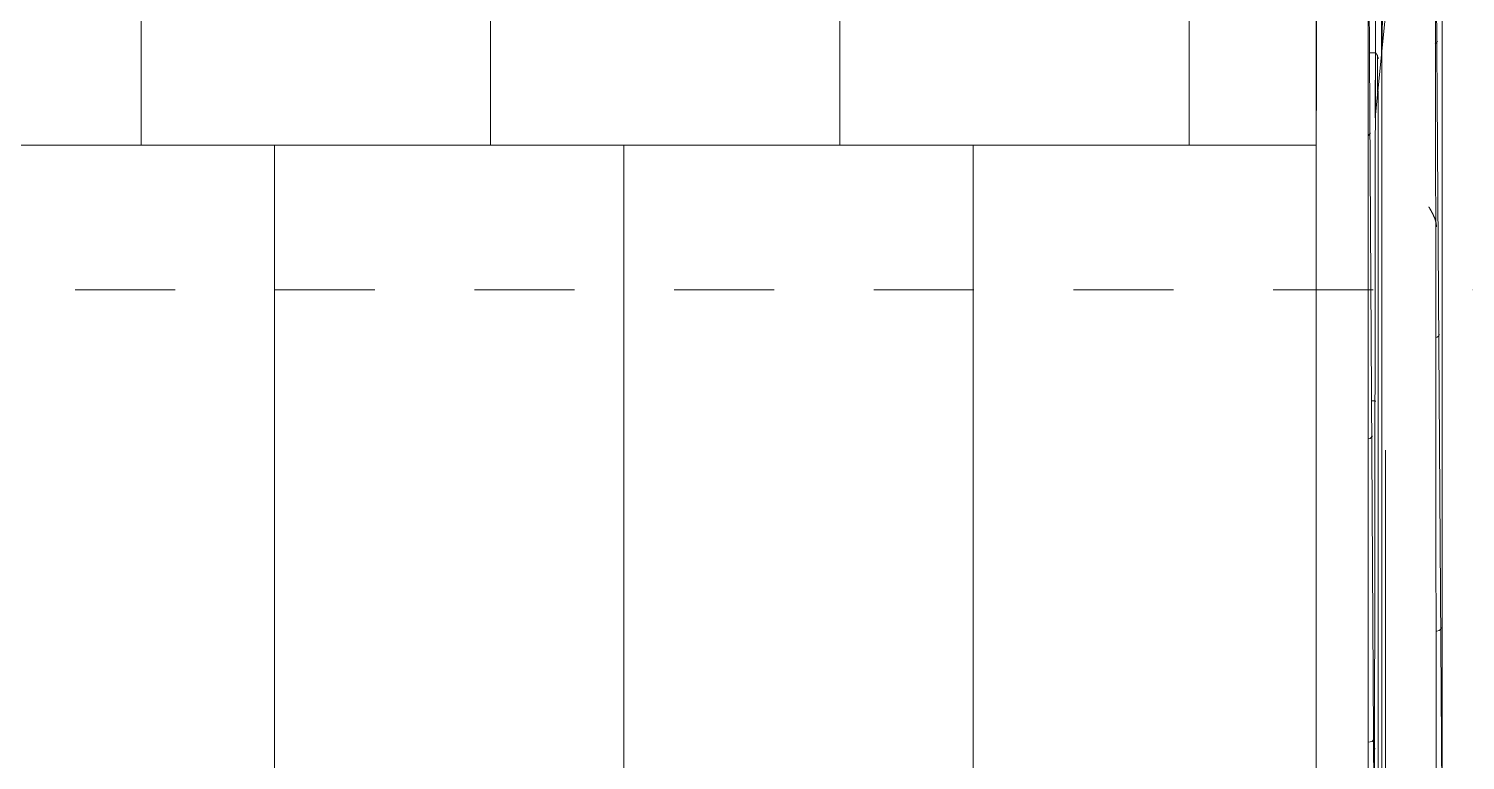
# Model space of a CAD drawing. Header units: metres. Extents: x 3 to 183, y -124 to 10.
# Drawn here: x 92.182 to 93.621, y 3.529 to 4.261 of the extents above; entities that cross this region are included whole.
import ezdxf

# ---------------------------------------------------------------- set-up
doc = ezdxf.new("R2010")
doc.units = ezdxf.units.M
doc.linetypes.add('Centre', pattern=[0.03175, 0.00635, -0.004749999999999999, 0.0159, -0.004749999999999999])
for name, color, linetype, lineweight in [('A-FLOR-LEVL', 7, 'Continuous', 9), ('A-GENM', 7, 'Continuous', 9), ('A-ROOF', 7, 'Continuous', 9), ('A-ROOF-PATT', 7, 'Continuous', 9), ('A-WALL-PATT', 7, 'Continuous', 9), ('I-WALL', 7, 'Continuous', 9)]:
    doc.layers.add(name, color=color, linetype=linetype, lineweight=lineweight)
pattern_1 = [(90, (-80.16199999999999, 0), (-0.00373, 2.283966280409814e-19), [])]

# ---------------------------------------------------------------- blocks, each defined once
blk = doc.blocks.new('FP_238-Elevación 01')
at = {"layer": 'A-ROOF-PATT', "color": 116, "true_color": 0x008040}
for p, q in [((-81.46505544691594, 4.2118717068244), (-81.46491749560082, 4.277553529386315)), ((-81.1150753182932, 4.2118717068244), (-81.11493736697805, 4.277553529386314)), ((-80.76509518967045, 4.2118717068244), (-80.76495723835534, 4.277553529386314)), ((-80.4151150610477, 4.2118717068244), (-80.41497710973259, 4.277553529386314)), ((-81.46510168977862, 4.145066997555317), (-81.46505544691594, 4.2118717068244)), ((-81.11512156115587, 4.145066997555317), (-81.1150753182932, 4.2118717068244)), ((-80.76514143253313, 4.145066997555317), (-80.76509518967045, 4.2118717068244)), ((-80.41516130391041, 4.145066997555317), (-80.4151150610477, 4.2118717068244))]:
    blk.add_line(p, q, dxfattribs=at)
blk = doc.blocks.new('FP_267-Elevación 01')
at = {"layer": 'A-GENM', "color": 8, "true_color": 0x808080}
blk.add_line((-80.22955235669276, 3.420338428153796), (-80.23590015735981, 4.45508739587573), dxfattribs=at)
blk = doc.blocks.new('FP_268-Elevación 01')
at = {"layer": 'A-GENM', "color": 116, "true_color": 0x008040}
for p, q in [((-80.23336781684968, 4.157253785906785), (-80.23562112799574, 4.154684971430972)), ((-80.23375997822465, 3.851300711996031), (-80.23587391058095, 3.850899436745098)), ((-80.23150666707859, 3.853869526471842), (-80.23375997822465, 3.851300711996031)), ((-80.23189882845357, 3.547916452561084), (-80.23587391058095, 3.54716188627925)), ((-80.22964551730749, 3.550485267036896), (-80.23189882845357, 3.547916452561084))]:
    blk.add_line(p, q, dxfattribs=at)
blk = doc.blocks.new('FP_288-Elevación 01')
at = {"layer": 'A-GENM', "color": 8, "true_color": 0x808080}
blk.add_line((-80.22202856142493, 4.237706698485473), (-80.21192571360783, 4.753091114860324), dxfattribs=at)
blk = doc.blocks.new('FP_291-Elevación 01')
at = {"layer": 'A-GENM', "color": 8, "true_color": 0x808080}
blk.add_line((-80.23587354948964, 0.4698078119111403), (-80.23587354948964, 4.445748329327412), dxfattribs=at)
blk = doc.blocks.new('FP_292-Elevación 01')
at = {"layer": 'A-GENM', "color": 116, "true_color": 0x008040}
for p, q in [((-80.23381329106631, 4.237309880680474), (-80.23349148308017, 4.237320846484641)), ((-80.23349148308017, 4.237320846484641), (-80.23166882654054, 4.237331803975777)), ((-80.23166882654054, 4.237331803975777), (-80.23009783316694, 4.237293006978013)), ((-80.23009783316694, 4.237293006978013), (-80.22888555576851, 4.237213585610168)), ((-80.22888555576851, 4.237213585610168), (-80.22811460125357, 4.237105438474761)), ((-80.22811460125357, 4.237105438474761), (-80.22783750110511, 4.236982421787893)), ((-80.23208739069773, 3.888960701125604), (-80.23051639732411, 3.888921904127836)), ((-80.23051639732411, 3.888921904127836), (-80.22930411992569, 3.888842482759992)), ((-80.22930411992569, 3.888842482759992), (-80.22853316541074, 3.888734335624584)), ((-80.22853316541074, 3.888734335624584), (-80.22825606526231, 3.888611318937718)), ((-80.2309349614813, 3.540550801277657), (-80.22972268408289, 3.540471379909814)), ((-80.22972268408289, 3.540471379909814), (-80.22895172956792, 3.540363232774405)), ((-80.22895172956792, 3.540363232774405), (-80.22867462941949, 3.540240216087539))]:
    blk.add_line(p, q, dxfattribs=at)
blk = doc.blocks.new('FP_293-Elevación 01')
at = {"layer": 'A-GENM', "color": 8, "true_color": 0x808080}
blk.add_line((-80.23312768943038, 0.4698076429386195), (-80.22822843020006, 4.547462912564271), dxfattribs=at)
blk = doc.blocks.new('FP_297-Elevación 01')
at = {"layer": 'A-GENM', "color": 116, "true_color": 0x008040}
for p, q in [((-80.17741628029854, 4.787923170511558), (-80.17209368749019, 4.78573195973364)), ((-80.17209368749019, 4.78573195973364), (-80.16988405868035, 4.780441209727035)), ((-80.17816570971009, 4.750119741578754), (-80.17580281175583, 4.749146981187174)), ((-80.17580281175583, 4.749146981187174), (-80.17359318294604, 4.743856231180569)), ((-80.17846956592408, 4.710066144705093), (-80.17730230721168, 4.707271252634099)), ((-80.18854365309548, 4.678168234872151), (-80.18322106028712, 4.675977024094236)), ((-80.18322106028712, 4.675977024094236), (-80.1810114314773, 4.670686274087631)), ((-80.18944106400888, 4.640425727124462), (-80.18693018455276, 4.639392045547767)), ((-80.18693018455276, 4.639392045547767), (-80.18472055574296, 4.634101295541162)), ((-80.18959693872101, 4.600311209065675), (-80.18842968000862, 4.597516316994692)), ((-80.19872517736498, 4.568023911285506), (-80.19434843308406, 4.566222088454832)), ((-80.19434843308406, 4.566222088454832), (-80.19307551554, 4.563174206170374)), ((-80.19305761698458, 4.563131349749465), (-80.19213880427424, 4.560931338448227)), ((-80.19936018449759, 4.53017337686486), (-80.19805755734971, 4.529637109908363)), ((-80.19805755734971, 4.529637109908363), (-80.1958479285399, 4.524346359901759)), ((-80.20072431151794, 4.490556273426262), (-80.19955705280556, 4.48776138135529)), ((-80.21079839868938, 4.458658363593343), (-80.20547580588101, 4.456467152815427)), ((-80.20547580588101, 4.456467152815427), (-80.2032661770712, 4.451176402808822)), ((-80.21120317476745, 4.420713047402557), (-80.20918493014665, 4.419882174268957)), ((-80.20918493014665, 4.419882174268957), (-80.20697530133684, 4.414591424262352)), ((-80.21821664722066, 4.385488406500409), (-80.2128940544123, 4.383297195722489)), ((-80.2128940544123, 4.383297195722489), (-80.21068442560251, 4.378006445715884)), ((-80.21911405813405, 4.347745898752716), (-80.21660317867794, 4.346712217176021)), ((-80.21660317867794, 4.346712217176021), (-80.21439354986813, 4.341421467169416)), ((-80.22031230294358, 4.310127238629553), (-80.21810267413379, 4.304836488622948)), ((-80.22770872419186, 4.275060250502538), (-80.22402142720922, 4.273542260083085)), ((-80.22402142720922, 4.273542260083085), (-80.22181179839941, 4.26825151007648)), ((-80.22858703761771, 4.237309880680474), (-80.22773055147486, 4.236957281536617)), ((-80.22773055147486, 4.236957281536617), (-80.22552092266507, 4.231666531530012))]:
    blk.add_line(p, q, dxfattribs=at)
blk = doc.blocks.new('FP_298-Elevación 01')
at = {"layer": 'A-GENM', "color": 8, "true_color": 0x808080}
blk.add_line((-80.22886767046255, 4.172327496998411), (-80.16916834737523, 4.761172274893121), dxfattribs=at)
blk = doc.blocks.new('FP_310-Elevación 01')
at = {"layer": 'A-GENM', "color": 116, "true_color": 0x008040}
for p, q in [((-80.16703503772482, 4.247647922933758), (-80.16868831035127, 4.24639294765181)), ((-80.1664360797286, 4.249141765920815), (-80.16703503772482, 4.247647922933758)), ((-80.16665471620837, 3.952731751804206), (-80.16802988937157, 3.952276189293297)), ((-80.1650014435819, 3.953986727086155), (-80.16665471620837, 3.952731751804206)), ((-80.1644024855857, 3.955480570073211), (-80.1650014435819, 3.953986727086155)), ((-80.16462112206548, 3.659070555956603), (-80.16707709279865, 3.658256950642105)), ((-80.16296784943901, 3.660325531238554), (-80.16462112206548, 3.659070555956603)), ((-80.16236889144281, 3.661819374225612), (-80.16296784943901, 3.660325531238554))]:
    blk.add_line(p, q, dxfattribs=at)
blk = doc.blocks.new('FP_311-Elevación 01')
at = {"layer": 'A-GENM', "color": 8, "true_color": 0x808080}
blk.add_line((-80.16171922144784, 3.46839028548088), (-80.16861677533632, 4.464431668852336), dxfattribs=at)
blk = doc.blocks.new('FP_318-Elevación 01')
at = {"layer": 'A-GENM', "color": 8, "true_color": 0x808080}
blk.add_line((-80.16412923568551, 0.4698033969674629), (-80.16959223714524, 5.347584471710962), dxfattribs=at)
blk = doc.blocks.new('FP_319-Elevación 01')
at = {"layer": 'A-GENM', "color": 116, "true_color": 0x008040}
for p, q in [((-80.17487183139023, 4.082972828031908), (-80.17501624831543, 4.083227990354801)), ((-80.17472743809385, 4.082717954253061), (-80.17487183139023, 4.082972828031908)), ((-80.17458312130547, 4.082463368859433), (-80.17472743809385, 4.082717954253061)), ((-80.17443893387626, 4.082209071586379), (-80.17458312130547, 4.082463368859433)), ((-80.1742949286099, 4.081955062063516), (-80.17443893387626, 4.082209071586379)), ((-80.17415115824313, 4.081701339814892), (-80.1742949286099, 4.081955062063516)), ((-80.17400767542665, 4.081447904259123), (-80.17415115824313, 4.081701339814892)), ((-80.17386453270554, 4.081194754709644), (-80.17400767542665, 4.081447904259123)), ((-80.17372178250012, 4.080941890374926), (-80.17386453270554, 4.081194754709644)), ((-80.17357947708669, 4.080689310358792), (-80.17372178250012, 4.080941890374926)), ((-80.17343766857832, 4.080437013660728), (-80.17357947708669, 4.080689310358792)), ((-80.17329640890573, 4.080184999176269), (-80.17343766857832, 4.080437013660728)), ((-80.17315574979827, 4.079933265697385), (-80.17329640890573, 4.080184999176269)), ((-80.1730157427649, 4.079681811912936), (-80.17315574979827, 4.079933265697385)), ((-80.17287643907535, 4.079430636409149), (-80.1730157427649, 4.079681811912936)), ((-80.1727378897412, 4.079179737670144), (-80.17287643907535, 4.079430636409149)), ((-80.17260014549728, 4.078929114078468), (-80.1727378897412, 4.079179737670144)), ((-80.17246325678293, 4.078678763915729), (-80.17260014549728, 4.078929114078468)), ((-80.17232727372367, 4.078428685363179), (-80.17246325678293, 4.078678763915729)), ((-80.17219224611254, 4.078178876502419), (-80.17232727372367, 4.078428685363179)), ((-80.17205822339216, 4.077929335316078), (-80.17219224611254, 4.078178876502419)), ((-80.17192525463626, 4.077680059688572), (-80.17205822339216, 4.077929335316078)), ((-80.17179338853192, 4.077431047406872), (-80.17192525463626, 4.077680059688572)), ((-80.17166267336157, 4.077182296161313), (-80.17179338853192, 4.077431047406872)), ((-80.1715331569853, 4.076933803546439), (-80.17166267336157, 4.077182296161313)), ((-80.1714048868234, 4.076685567061902), (-80.1715331569853, 4.076933803546439)), ((-80.17127790983872, 4.076437584113364), (-80.1714048868234, 4.076685567061902)), ((-80.17115227251973, 4.076189852013451), (-80.17127790983872, 4.076437584113364)), ((-80.17102802086323, 4.075942367982743), (-80.17115227251973, 4.076189852013451)), ((-80.17090520035761, 4.075695129150801), (-80.17102802086323, 4.075942367982743)), ((-80.17078385596606, 4.075448132557199), (-80.17090520035761, 4.075695129150801)), ((-80.17066403211018, 4.075201375152626), (-80.17078385596606, 4.075448132557199)), ((-80.17054577265355, 4.074954853800016), (-80.17066403211018, 4.075201375152626)), ((-80.1704291208858, 4.074708565275667), (-80.17054577265355, 4.074954853800016)), ((-80.17031411950651, 4.074462506270454), (-80.1704291208858, 4.074708565275667)), ((-80.17020081060978, 4.074216673391025), (-80.17031411950651, 4.074462506270454)), ((-80.17008923566856, 4.073971063161059), (-80.17020081060978, 4.074216673391025)), ((-80.16997943551964, 4.073725672022527), (-80.17008923566856, 4.073971063161059)), ((-80.16987145034845, 4.073480496337012), (-80.16997943551964, 4.073725672022527)), ((-80.16976531967451, 4.073235532387042), (-80.16987145034845, 4.073480496337012)), ((-80.16966108233684, 4.072990776377437), (-80.16976531967451, 4.073235532387042)), ((-80.16955877647968, 4.072746224436726), (-80.16966108233684, 4.072990776377437)), ((-80.1694584395385, 4.072501872618555), (-80.16955877647968, 4.072746224436726)), ((-80.16936010822639, 4.072257716903126), (-80.1694584395385, 4.072501872618555)), ((-80.16926381852038, 4.072013753198703), (-80.16936010822639, 4.072257716903126)), ((-80.16916960564842, 4.071769977343069), (-80.16926381852038, 4.072013753198703)), ((-80.16907750407637, 4.071526385105094), (-80.16916960564842, 4.071769977343069)), ((-80.16898754749529, 4.071282972186267), (-80.16907750407637, 4.071526385105094)), ((-80.16889976880927, 4.071039734222268), (-80.16898754749529, 4.071282972186267)), ((-80.16881420012312, 4.070796666784598), (-80.16889976880927, 4.071039734222268)), ((-80.16873087273082, 4.070553765382161), (-80.16881420012312, 4.070796666784598)), ((-80.1686498171038, 4.070311025462954), (-80.16873087273082, 4.070553765382161)), ((-80.16857106287998, 4.070068442415708), (-80.1686498171038, 4.070311025462954)), ((-80.16849463885275, 4.069826011571597), (-80.16857106287998, 4.070068442415708)), ((-80.16842057296046, 4.069583728205942), (-80.16849463885275, 4.069826011571597)), ((-80.16834889227614, 4.069341587539951), (-80.16842057296046, 4.069583728205942)), ((-80.16827962299764, 4.069099584742466), (-80.16834889227614, 4.069341587539951)), ((-80.16821279043788, 4.068857714931736), (-80.16827962299764, 4.069099584742466)), ((-80.16814841901572, 4.068615973177223), (-80.16821279043788, 4.068857714931736)), ((-80.16808653224689, 4.068374354501384), (-80.16814841901572, 4.068615973177223)), ((-80.16802715273536, 4.068132853881526), (-80.16808653224689, 4.068374354501384)), ((-80.16797030216513, 4.067891466251631), (-80.16802715273536, 4.068132853881526)), ((-80.16791600129223, 4.067650186504222), (-80.16797030216513, 4.067891466251631)), ((-80.16786426993703, 4.06740900949223), (-80.16791600129223, 4.067650186504222)), ((-80.16781512697706, 4.067167930030895), (-80.16786426993703, 4.06740900949223)), ((-80.16776859034013, 4.066926942899658), (-80.16781512697706, 4.067167930030895)), ((-80.16772467699758, 4.066686042844078), (-80.16776859034013, 4.066926942899658)), ((-80.16768340295819, 4.066445224577769), (-80.16772467699758, 4.066686042844078)), ((-80.16764478326226, 4.066204482784324), (-80.16768340295819, 4.066445224577769)), ((-80.1676088319761, 4.065963812119283), (-80.16764478326226, 4.066204482784324)), ((-80.16757556218687, 4.065723207212077), (-80.1676088319761, 4.065963812119283)), ((-80.16754498599776, 4.065482662668019), (-80.16757556218687, 4.065723207212077)), ((-80.16751711452359, 4.065242173070263), (-80.16754498599776, 4.065482662668019)), ((-80.16749195788665, 4.065001732981805), (-80.16751711452359, 4.065242173070263)), ((-80.1674695252131, 4.064761336947472), (-80.16749195788665, 4.065001732981805)), ((-80.16744982462951, 4.064520979495923), (-80.1674695252131, 4.064761336947472)), ((-80.16743286325999, 4.064280655141669), (-80.16744982462951, 4.064520979495923)), ((-80.16741864722344, 4.064040358387069), (-80.16743286325999, 4.064280655141669)), ((-80.16740718163143, 4.063800083724352), (-80.16741864722344, 4.064040358387069)), ((-80.16739847058622, 4.063559825637643), (-80.16740718163143, 4.063800083724352)), ((-80.16739251717941, 4.063319578604992), (-80.16739847058622, 4.063559825637643)), ((-80.16738932349061, 4.063079337100378), (-80.16739251717941, 4.063319578604992))]:
    blk.add_line(p, q, dxfattribs=at)
blk = doc.blocks.new('FP_320-Elevación 01')
at = {"layer": 'A-GENM', "color": 8, "true_color": 0x808080}
blk.add_line((-80.16174499034437, 0.4698032502476969), (-80.16174499034436, 5.452151967089729), dxfattribs=at)
blk = doc.blocks.new('M_Cercha-Bodega - M_Cercha-Bodega-V254-Elevación 01')
at = {"layer": 'A-GENM', "true_color": 0x008040}
h = blk.add_hatch(dxfattribs=at)
h.set_pattern_fill('FP_58', color=116, style=0, pattern_type=2)
h.set_pattern_definition([(90.06399999999998, (-80.214, 0.04262), (-0.349980217296824, -9.315742412483244e-07), [])])
h.paths.add_polyline_path([(-80.17095682365529, 0.469803815766598), (-80.1755445190652, 4.447066079306871), (-80.2011638985469, 4.445909023351078), (-80.21885209171572, 4.271441380516547), (-80.21549484480934, 1.273837308112106), (-80.23216202206191, 1.273837308112106), (-80.23231614380683, 0.4698075920171956), (-80.17533244203617, 0.4698040850562762)])
h.paths.add_polyline_path([(-80.19800523446929, 4.47706453317965), (-80.17544486254292, 4.47706453317965), (-80.17601288758252, 4.693986232593002), (-80.19753770820066, 4.481675982482218)])
h.paths.add_polyline_path([(-80.17601288758252, 4.802601511293308), (-80.17580997446464, 4.803064084009885), (-80.17673031803017, 4.848225135184834), (-80.17630660228744, 4.802601511293308)])
h = blk.add_hatch(dxfattribs=at)
h.set_pattern_fill('FP_36', color=116, style=0, pattern_type=2)
h.set_pattern_definition(pattern_1)
h.paths.add_polyline_path([(-80.22883559520454, 4.172969009466414), (-80.16913627211721, 4.761813787357557), (-80.16929876606159, 4.797696375629603), (-80.22887711921241, 4.210044785725812)])
h = blk.add_hatch(dxfattribs=at)
h.set_pattern_fill('FP_49', color=116, style=0, pattern_type=2)
h.set_pattern_definition([(90, (-80.286, 0), (-0.34998, 2.143009433827953e-17), [])])
h.paths.add_polyline_path([(-80.24269857153013, 0.4698082309853043), (-80.24272589821868, 2.416317588990191), (-80.28784558086369, 2.416317588990193), (-80.28784558086369, 0.4698110094779686), (-80.25275869723336, 0.4698088501179077)])
h.paths.add_polyline_path([(-80.28784558086369, 2.427611952287892), (-80.24269857153013, 2.427611952287892), (-80.24269857153013, 4.445748329327412), (-80.28664601211032, 4.445748329327412), (-80.2876769849184, 4.218343267118196), (-80.28784558086369, 2.689657902602759), (-80.28784558086369, 2.445291800801015)])
h = blk.add_hatch(dxfattribs=at)
h.set_pattern_fill('FP_56', color=116, style=0, pattern_type=2)
h.set_pattern_definition(pattern_1)
h.paths.add_polyline_path([(-80.16407041916307, 0.4698033919550377), (-80.16238673885212, 1.602726585190618), (-80.16580379569936, 2.571689788245047), (-80.16240477446726, 3.567313416062252), (-80.16240477446726, 3.412819649747539), (-80.16615264663547, 2.334704240948482), (-80.16250850713725, 1.304916659059542), (-80.1640769052512, 0.469803392354215)])
at = {"layer": 'A-GENM', "color": 8, "true_color": 0x808080}
for p, q in [((-80.22183564123004, 4.261485677520866), (-80.2222287990376, 4.256147985107866)), ((-80.22883559520452, 4.172969009466408), (-80.2288771192124, 4.210044785725738))]:
    blk.add_line(p, q, dxfattribs=at)
blk.add_ellipse((-80.22819528013872, 4.261485677520865), major_axis=(0.006359992442895642, 9.804395682860671e-06), ratio=0.1431703155466468, start_param=6.272418313316039, end_param=6.283185307176672, dxfattribs=at)
blk.add_open_spline([(-80.22202700527369, 4.237866834381771), (-80.2220269095298, 4.237240001540489), (-80.22209976204894, 4.236618484167475), (-80.22224324419291, 4.236016750574993)], degree=3, dxfattribs=at)
for name in ['FP_320-Elevación 01', 'FP_318-Elevación 01', 'FP_319-Elevación 01', 'FP_297-Elevación 01', 'FP_298-Elevación 01', 'FP_288-Elevación 01', 'FP_293-Elevación 01', 'FP_311-Elevación 01', 'FP_267-Elevación 01', 'FP_291-Elevación 01', 'FP_310-Elevación 01', 'FP_292-Elevación 01', 'FP_268-Elevación 01']:
    blk.add_blockref(name, (0, 0), dxfattribs=at)
blk = doc.blocks.new('YADRAN_LASQUEMAS_ARQ_MO_006_E02_rvt-2-Elevación 01')
at = {"layer": 'A-WALL-PATT', "true_color": 0x008040}
h = blk.add_hatch(dxfattribs=at)
h.set_pattern_fill('FP_20', color=116, style=0, pattern_type=2)
h.set_pattern_definition([(90, (-80.21, 0), (-0.00373, 2.283966280409814e-19), [])])
h.paths.add_polyline_path([(-80.21549484480934, 1.273837308112106), (-80.21885209171575, 4.271441380516547), (-80.22868254611012, 4.169806429839142), (-80.23140860615518, 1.273837308112106), (-80.22822878670083, 1.273837308112106)])
h.paths.add_polyline_path([(-80.24601607703255, 5.014795079027074), (-80.21197928029495, 5.476894389326332), (-80.2103581861615, 5.476894389326332), (-80.21052686346904, 5.622051124223688), (-80.24601607703255, 5.133318920620201), (-80.24601607703255, 5.051863553352954)])
h = blk.add_hatch(dxfattribs=at)
h.set_pattern_fill('FP_21', color=116, style=0, pattern_type=2)
h.set_pattern_definition([(90, (-91.31200000000001, 0), (-0.34998, 2.143009433827953e-17), [])])
h.paths.add_polyline_path([(-91.31242827115211, 0.08698573469063206), (-90.7619134047601, 0.08698573469063206), (-90.7619134047601, 0.1633600088400264), (-90.55045063846035, 0.2217461553462188), (-89.62320980807527, 0.4748774553827843), (-88.83201535359345, 0.4987537499427804), (-87.72283655042204, 0.4699443892478973), (-87.45340043057257, 0.4987838361330035), (-87.38944261450804, 0.5087548473358184), (-87.30529968790651, 0.5085264562601708), (-87.11926906724511, 0.4987537499427804), (-86.83399038899498, 0.4639982444646411), (-86.71408567919978, 0.4632975986929456), (-84.9757602642623, 0.4683651096333479), (-84.17799131483574, 0.4766597496986398), (-84.02487074022774, 0.4695607535922883), (-83.82364130108473, 0.4700286137580902), (-80.2879521395348, 0.4700286137580902), (-80.2879521395348, 4.145066997555334), (-91.31242827115211, 4.145066997555334), (-91.31242827115211, 0.1645415173180693)])
at = {"layer": 'A-ROOF'}
for p, q in [((-91.31242827115172, 4.145066997555327), (-80.28795213953732, 4.145066997555313)), ((-80.28795213953732, 4.145066997555316), (-80.2877390221952, 4.145066997555319))]:
    blk.add_line(p, q, dxfattribs=at)
for major_axis, ratio, start_param, end_param in [((0, 0.5152011316710549), 0.01065586710541526, 0.1436722078561934, 1.570796326794897), ((3.032232404175524e-17, 0.4952011316710552), 0.01065586710544712, 0.1436722078562568, 1.570796326794902)]:
    blk.add_ellipse((-80.28246222474566, 4.145066997555319), major_axis=major_axis, ratio=ratio, start_param=start_param, end_param=end_param, dxfattribs=at)
at = {"layer": 'I-WALL'}
for p, q in [((-80.28795213953475, 4.145066997555316), (-91.31242827115209, 4.14506699755533)), ((-80.28795213953475, 0.4698110166813813), (-80.28795213953475, 4.145066997555316)), ((-80.28784558086372, 4.145066997555317), (-80.28795213953475, 4.145066997555316)), ((-80.28784558086625, 4.145066997555317), (-80.28784558086427, 0.4698110101240591))]:
    blk.add_line(p, q, dxfattribs=at)
at = {"layer": 'A-GENM', "color": 8, "lineweight": 9, "true_color": 0x808080}
blk.add_blockref('M_Cercha-Bodega - M_Cercha-Bodega-V254-Elevación 01', (0, 0), dxfattribs=at)
at = {"layer": 'A-ROOF'}
blk.add_blockref('FP_238-Elevación 01', (0, 0), dxfattribs=at)

msp = doc.modelspace()

# ---------------------------------------------------------------- linework, layer by layer
at = {"layer": 'A-FLOR-LEVL', "color": 253, "linetype": 'Centre', "true_color": 0xaaaaaa}
msp.add_line((54.42827939470793, 4.000000000000836), (96.91638306112961, 4.00000000000056), dxfattribs=at)

# ---------------------------------------------------------------- block references
at = {"lineweight": 5}
msp.add_blockref('YADRAN_LASQUEMAS_ARQ_MO_006_E02_rvt-2-Elevación 01', (173.7592308979482, 0), dxfattribs=at)

doc.saveas('drawing.dxf')
